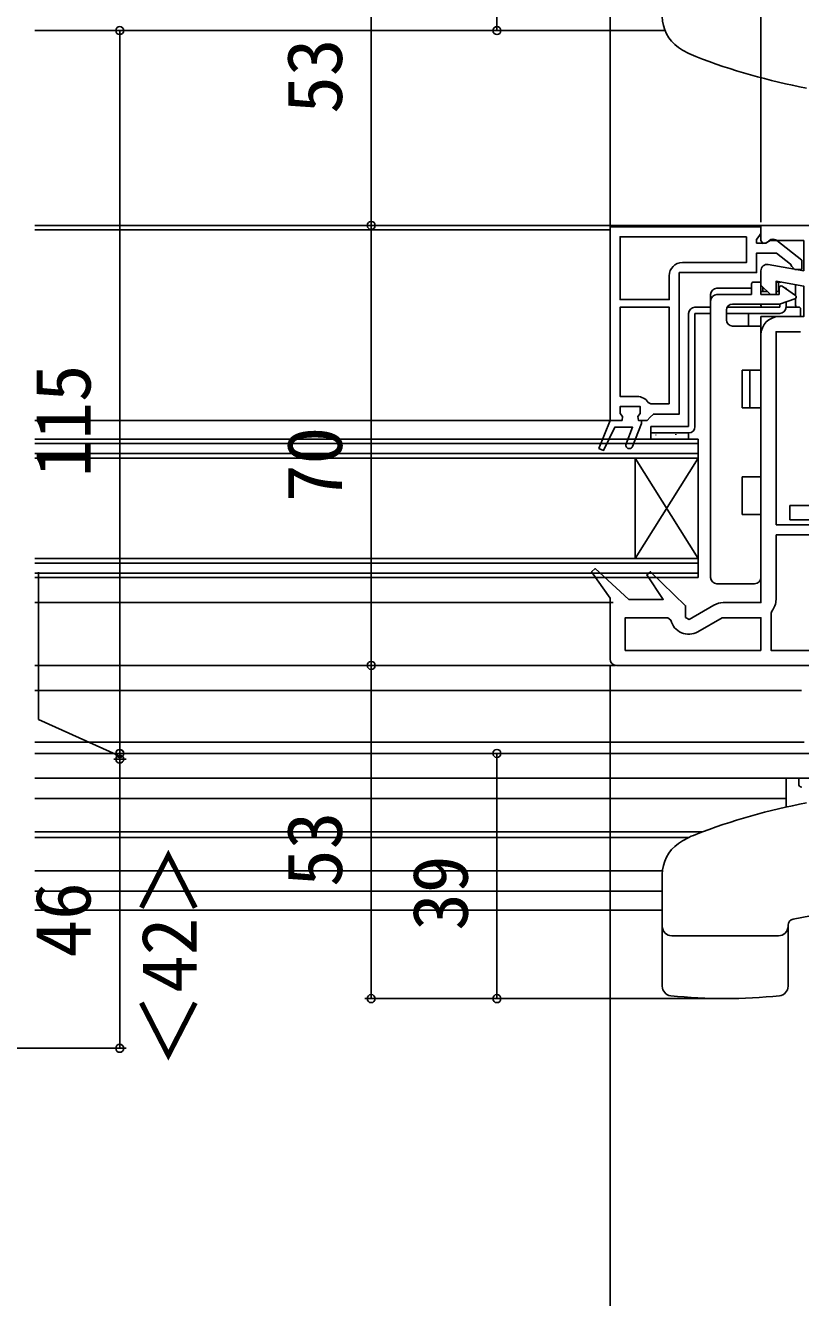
# Model space of a CAD drawing. Units: millimetres, scale not verified. Extents: x -525 to 525, y -783 to 779.
# Drawn here: x -1 to 122.3, y -650.3 to -447.9 of the extents above; entities that cross this region are included whole.
import ezdxf
from ezdxf.enums import TextEntityAlignment as Align

# ---------------------------------------------------------------- set-up
doc = ezdxf.new("R2010")
doc.units = ezdxf.units.MM
doc.header["$LTSCALE"] = 4
for name, color, linetype in [('0-2_YKK_11', 7, 'Continuous'), ('0-4_YKK_12', 2, 'Continuous'), ('0-5_YKK_13', 4, 'Continuous'), ('0-7_YKK_D', 6, 'Continuous')]:
    doc.layers.add(name, color=color, linetype=linetype)
doc.styles.add('ＭＳ ゴシック', font='')
doc.styles.get('ＭＳ ゴシック').set_extended_font_data('MS Gothic')

msp = doc.modelspace()

# ---------------------------------------------------------------- linework, layer by layer
at = {"layer": '0-2_YKK_11'}
msp.add_line((118.403, -539.2), (118.403, -528.9), dxfattribs=at)
for points in [[(92.003, -510.702), (92.003, -479.902), (116.003, -479.902), (116.003, -481.002), (115.653, -481.479), (115.303, -481.956), (115.303, -482.502), (116.703, -482.502), (117.103, -482.302)], [(113.703, -481.502), (93.603, -481.502), (93.603, -491.502), (101.403, -491.502), (101.403, -487.702)], [(103.503, -485.602), (113.703, -485.602), (113.703, -481.502)], [(116.003, -479.7), (188.003, -479.7), (188.003, -491.566), (188.081, -491.7), (184.662, -494.605), (184.144, -493.995), (186.864, -491.684)], [(117.177, -485.915), (122.803, -486.907), (122.803, -482.1), (117.447, -482.1), (116.768, -482.524), (116.303, -482.558), (116.003, -482.1), (116.003, -481.2), (116.003, -479.7)], [(118.52, -482.115), (122.503, -485.227), (122.503, -486.702), (121.402, -486.702), (120.903, -486.226), (120.711, -485.857), (118.465, -484.102), (115.303, -484.102), (115.303, -487.202), (103.003, -487.202), (103.003, -509.702), (98.903, -509.702), (98.403, -510.202), (97.903, -510.702), (97.003, -510.702), (97.003, -511.202), (95.565, -514.853)], [(118.903, -494.2), (122.803, -494.2), (122.803, -489.344), (118.403, -488.568), (118.403, -490.7), (117.503, -490.7), (116.003, -489.2), (116.003, -486.9)], [(164.003, -489.7), (164.003, -532.7), (161.503, -532.7), (161.503, -529.7), (157.303, -529.7), (157.303, -547.3), (161.503, -547.3), (161.503, -545.7), (164.003, -545.7), (164.003, -549.7), (93.003, -549.7)], [(118.403, -527.3), (161.603, -527.3), (161.603, -490.7), (125.203, -490.7), (125.203, -493.7)], [(101.403, -508.102), (101.403, -492.702), (93.603, -492.702), (93.603, -506.902), (96.303, -506.902)], [(109.976, -539.7), (116.003, -539.7), (116.003, -497.1)], [(122.303, -496.6), (118.403, -496.6), (118.403, -527.3)], [(98.073, -507.871), (98.494, -508.102), (101.403, -508.102)], [(94.541, -514.45), (95.585, -511.802), (92.749, -511.802), (90.957, -515.49), (90.226, -515.167), (92.003, -510.702), (93.903, -510.702), (93.978, -510.111), (93.603, -509.627), (93.603, -508.502), (96.803, -508.502), (96.803, -509.627), (96.428, -510.111), (96.503, -510.702), (97.003, -510.702), (97.003, -511.202), (95.565, -514.853)], [(94.541, -514.45), (95.585, -511.802), (92.749, -511.802), (90.957, -515.49), (90.226, -515.167), (92.003, -510.702)], [(118.403, -528.9), (154.903, -528.9), (154.903, -547.3), (151.869, -547.3), (151.436, -547.05), (150.57, -547.05), (150.137, -547.3), (137.869, -547.3), (137.436, -547.05), (136.57, -547.05), (136.137, -547.3), (129.869, -547.3), (129.436, -547.05), (128.57, -547.05), (128.137, -547.3), (117.603, -547.3), (117.603, -541.391), (117.721, -541.068)], [(92.003, -548.7), (92.003, -538.989), (89.052, -534.795), (89.642, -534.276), (95.003, -539.2), (100.468, -539.2), (97.848, -535.288), (98.452, -534.784), (104.003, -540.186), (104.003, -542.045), (104.57, -542.372), (108.526, -540.088)], [(116.003, -547.3), (94.403, -547.3), (94.403, -542.1), (101.191, -542.1), (101.678, -542.487)], [(105.953, -544.345), (109.842, -542.1), (116.003, -542.1), (116.003, -547.3)]]:
    msp.add_lwpolyline(points, dxfattribs=at)
for centre, radius, start, end in [((117.903, -482.902), 1, 51.91328, 143.13011), ((103.503, -487.702), 2.1, 90.00001, 179.99999), ((117.003, -486.9), 1, 80.00002, 180), ((118.903, -497.1), 2.9, 90.00001, 179.99999), ((96.303, -509.002), 2.1, 32.57896, 89.99999), ((95.053, -514.652), 0.55, 158.50165, 338.50167), ((95.053, -514.652), 0.55, 158.50165, 338.50167), ((109.976, -542.6), 2.9, 89.99998, 119.99999), ((115.503, -539.2), 2.9, 319.88082, 0.00002), ((104.503, -541.834), 2.9, 193.0206, 300.00002), ((93.003, -548.7), 1, 180.00001, 269.99999)]:
    msp.add_arc(centre, radius, start, end, dxfattribs=at)
at = {"layer": '0-4_YKK_12'}
for p, q in [((100.741, -448.693), (0.502, -448.699)), ((116.503, -479.7), (0.502, -479.701)), ((0.502, -480.402), (92.003, -480.402)), ((0.502, -510.702), (92.004, -510.702)), ((106.002, -513.702), (0.502, -513.702)), ((106.002, -535.702), (106.002, -513.702)), ((106.002, -514.402), (0.502, -514.402)), ((106.002, -516.002), (0.502, -516.002)), ((106.002, -516.702), (0.502, -516.702)), ((106.002, -532.702), (96.002, -516.702)), ((106.002, -532.702), (0.502, -532.702)), ((106.002, -533.402), (0.502, -533.402)), ((106.002, -535.002), (0.502, -535.002)), ((106.002, -535.702), (0.502, -535.702)), ((92.499, -539.7), (0.502, -539.701)), ((92.88, -549.692), (0.502, -549.7)), ((122.445, -553.684), (0.502, -553.695)), ((122.875, -561.89), (0.502, -561.9)), ((124.956, -563.694), (0.502, -563.699)), ((0.501, -567.602), (125.228, -567.602)), ((119.999, -567.602), (120, -572.229)), ((0.501, -570.852), (119.999, -570.852)), ((0.501, -576.152), (106.736, -576.152)), ((0.501, -577.052), (104.536, -577.052)), ((0.501, -582.352), (100.335, -582.352)), ((0.501, -585.602), (100.305, -585.602)), ((0.501, -588.602), (100.305, -588.602))]:
    msp.add_line(p, q, dxfattribs=at)
msp.add_lwpolyline([(106.002, -516.702), (96.002, -532.702), (96.002, -516.702)], dxfattribs=at)
at = {"layer": '0-5_YKK_13'}
for p, q in [((109.003, -489.7), (114.503, -489.7)), ((114.503, -490.7), (114.503, -489)), ((114.803, -488.7), (115.703, -488.7)), ((116.003, -489), (116.003, -490.7)), ((116.303, -490.2), (116.303, -489.5)), ((118.803, -488.7), (118.434, -488.7)), ((118.803, -488.7), (119.149, -488.7)), ((118.803, -490.2), (118.803, -488.7)), ((118.903, -490.7), (118.903, -489.6)), ((119.375, -489.354), (121.478, -490.826)), ((119.869, -489.7), (120.003, -489.7)), ((120.003, -489.7), (120.003, -489.794)), ((121.503, -490.846), (121.503, -489.115)), ((108.003, -491.7), (108.003, -490.7)), ((108.003, -535.7), (108.003, -491.7)), ((109.003, -490.7), (114.503, -490.7)), ((116.303, -490.2), (116.003, -490.2)), ((116.003, -490.7), (118.903, -490.7)), ((117.003, -490.2), (116.303, -490.2)), ((118.803, -490.2), (118.403, -490.2)), ((121.408, -491.354), (119.134, -492.182)), ((121.503, -492.4), (121.503, -491.298)), ((104.503, -511.7), (104.503, -493.7)), ((105.503, -492.7), (108.003, -492.7)), ((108.003, -493.7), (105.503, -493.7)), ((105.503, -493.7), (105.503, -511.7)), ((110.503, -493.2), (110.503, -494.7)), ((119.003, -493.7), (110.503, -493.7)), ((114.003, -493.7), (110.503, -493.7)), ((110.637, -492.7), (119.003, -492.7)), ((119.031, -492.2), (111.503, -492.2)), ((114.003, -493.7), (114.003, -495.7)), ((116.003, -492.4), (116.003, -492.2)), ((119.003, -492.7), (119.003, -492.2)), ((120.003, -491.865), (120.003, -492.7)), ((122.003, -492.7), (120.003, -492.7)), ((122.303, -493.9), (122.303, -493)), ((111.503, -495.7), (116.003, -495.7)), ((116.003, -495.7), (116.003, -494.2)), ((116.003, -494.2), (122.003, -494.2)), ((116.003, -495.7), (116.003, -501.7)), ((113.003, -508.7), (113.003, -502.7)), ((114.253, -502.7), (114.253, -508.7)), ((116.003, -508.7), (113.003, -508.7)), ((116.003, -509.7), (116.003, -508.7)), ((116.003, -509.7), (116.003, -518.7)), ((98.503, -511.7), (104.503, -511.7)), ((98.503, -512.7), (98.503, -511.7)), ((104.503, -512.7), (98.503, -512.7)), ((99.294, -512.985), (99.294, -513.085)), ((102.469, -512.885), (102.469, -512.985)), ((104.057, -513.679), (104.057, -513.7)), ((113.003, -525.7), (113.003, -519.7)), ((116.003, -525.7), (113.003, -525.7)), ((116.003, -526.7), (116.003, -525.7)), ((120.603, -526.552), (120.603, -524.252)), ((159.303, -524.252), (120.603, -524.252)), ((116.003, -526.7), (116.003, -535.7)), ((159.003, -526.552), (120.603, -526.552)), ((109.003, -536.7), (115.003, -536.7)), ((122.003, -568.568), (122.003, -567.602)), ((100.306, -600.74), (100.306, -582.957)), ((145.32, -585.315), (121.114, -590.044)), ((118.806, -592.702), (101.806, -592.702)), ((120.306, -600.74), (120.306, -591.025))]:
    msp.add_line(p, q, dxfattribs=at)
for points in [[(113.003, -502.7), (116.003, -502.7), (116.003, -501.7)], [(113.003, -519.7), (116.003, -519.7), (116.003, -518.7)]]:
    msp.add_lwpolyline(points, dxfattribs=at)
msp.add_lwpolyline([(104.503, -513.7), (104.503, -512.7), (98.503, -512.7), (98.503, -513.7)], close=True, dxfattribs=at)
for centre, radius, start, end in [((106.306, -446.449), 6, 180, 235.1501), ((110.306, -440.704), 13, 235.1501, 248.87563), ((141.66, -359.551), 100, 248.87563, 259.40044), ((109.003, -490.7), 1, 90, 180), ((114.803, -489), 0.3, 90, 180), ((115.703, -489), 0.3, 0, 90), ((119.203, -489.6), 0.3, 55, 180), ((109.003, -491.7), 1, 90, 180), ((121.306, -491.072), 0.3, 290, 55), ((105.503, -493.7), 1, 90, 180), ((111.503, -493.2), 1, 90, 180), ((116.303, -492.4), 0.3, 180, 270), ((119.003, -492.7), 1, 270, 0), ((119.031, -491.9), 0.3, 270, 290), ((121.803, -492.4), 0.3, 180, 270), ((122.003, -493), 0.3, 0, 90), ((111.503, -494.7), 1, 180, 270), ((122.003, -493.9), 0.3, 270, 0), ((104.503, -511.7), 1, 270, 0), ((109.003, -535.7), 1, 180, 270), ((115.003, -535.7), 1, 270, 0), ((122.503, -568.568), 0.5, 180, 270), ((141.66, -669.855), 100, 100.59956, 111.12437), ((110.306, -588.702), 13, 111.12437, 124.8499), ((106.306, -582.957), 6, 124.8499, 180), ((121.306, -591.025), 1, 101.05459, 180), ((101.806, -591.202), 1.5, 180, 270), ((118.806, -591.202), 1.5, 270, 0), ((101.806, -600.74), 1.5, 180, 263.78381), ((118.806, -600.74), 1.5, 276.21619, 0), ((110.306, -522.702), 80, 263.78381, 276.21619)]:
    msp.add_arc(centre, radius, start, end, dxfattribs=at)
at = {"layer": '0-7_YKK_D'}
for p, q in [((92.002, -483.92), (92.002, -407.7)), ((116.002, -479.2), (116.002, -407.7)), ((116.002, -479.2), (116.002, -407.7)), ((54.002, -479.7), (54.003, -426.703)), ((74.002, -426.704), (74.002, -448.699)), ((13.05, -448.702), (14.999, -448.702)), ((13.999, -448.702), (13.999, -563.702)), ((53.999, -479.7), (53.999, -549.7)), ((54.999, -479.7), (55.002, -479.7)), ((54, -549.698), (53.998, -602.7)), ((92.002, -549.7), (92.002, -703.702)), ((13.997, -563.698), (13.998, -561.148)), ((13.05, -563.698), (14.997, -563.698)), ((13.05, -563.702), (14.999, -563.702)), ((13.05, -564.601), (14.997, -564.602)), ((13.05, -564.602), (14.999, -564.602)), ((13.997, -564.601), (13.997, -563.698)), ((13.997, -564.601), (13.997, -563.698)), ((13.997, -564.601), (13.997, -567.151)), ((13.999, -564.602), (13.999, -610.602)), ((75.228, -563.699), (72.997, -563.699)), ((73.997, -563.699), (73.995, -602.7)), ((111.305, -602.702), (52.998, -602.7)), ((110.305, -602.702), (72.995, -602.7)), ((-148.283, -610.602), (14.999, -610.602))]:
    msp.add_line(p, q, dxfattribs=at)
msp.add_lwpolyline([(13.997, -564.15), (1.086, -558.275), (1.087, -534.843)], dxfattribs=at)
for centre in [(13.999, -448.702), (74.002, -448.699), (53.999, -479.7), (54.002, -479.7), (53.999, -549.7), (54, -549.698), (13.997, -563.698), (13.997, -564.601), (13.999, -563.702), (13.999, -564.602), (73.997, -563.699), (53.998, -602.7), (73.995, -602.7), (13.999, -610.602)]:
    msp.add_circle(centre, 0.637, dxfattribs=at)

# ---------------------------------------------------------------- texts
at = {"layer": '0-7_YKK_D', "style": 'ＭＳ ゴシック'}
for s, rotation, p in [('53', 89.998, (52.002, -461.928)), ('115', 90, (11.999, -519.77)), ('70', 90, (51.999, -523.7)), ('53', 89.998, (51.999, -584.926)), ('＜42＞', 90, (28.885, -613.783)), ('39', 89.998, (71.996, -591.893)), ('46', 90, (11.999, -596.158))]:
    msp.add_text(s, height=8.798, rotation=rotation, dxfattribs=at).set_placement(p, align=Align.BOTTOM_LEFT)

doc.saveas('drawing.dxf')
